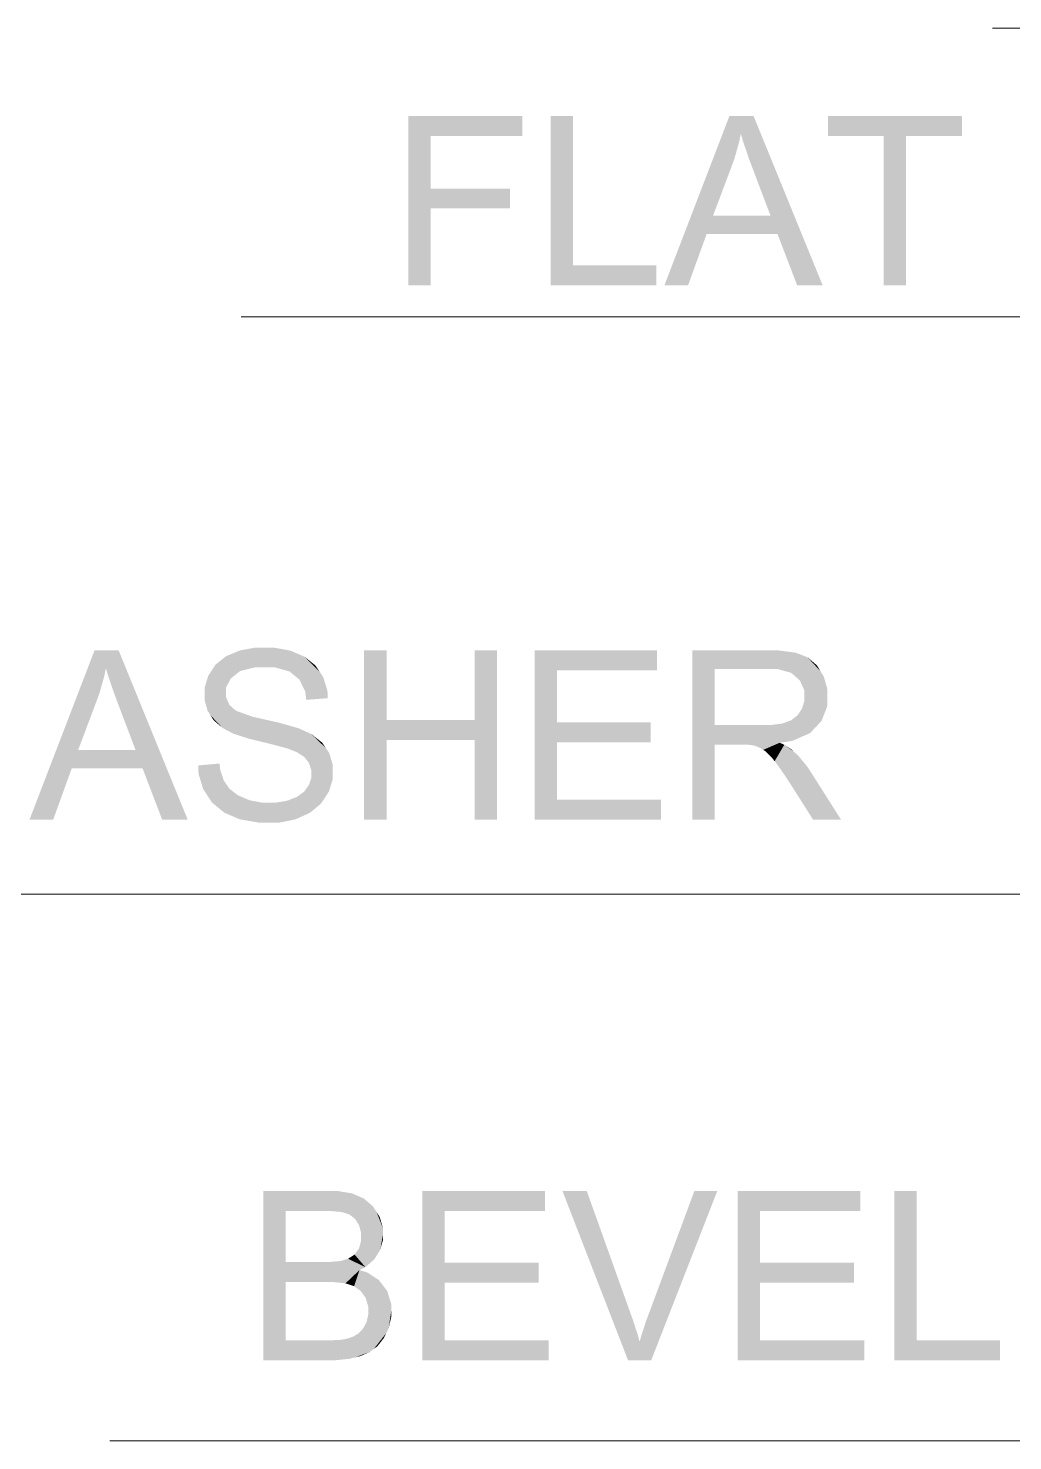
# Model space of a CAD drawing. Header units: millimetres. Extents: x 2 to 579, y 1 to 405.
# Drawn here: x 175.97 to 180.99, y 100.72 to 107.93 of the extents above; entities that cross this region are included whole.
import ezdxf

# ---------------------------------------------------------------- set-up
doc = ezdxf.new("R2010")
doc.units = ezdxf.units.MM
doc.linetypes.add('XKITLINE00', pattern=[0])
doc.layers.add('LinkedObject', color=7, linetype='Continuous', lineweight=0)

# ---------------------------------------------------------------- blocks, each defined once
blk = doc.blocks.new('*A4')
at = {"layer": 'LinkedObject'}
for points in [[(178.0234, 107.1083), (177.9093, 106.6141), (177.9093, 107.4781)], [(178.0234, 107.1083), (177.9093, 107.4781), (178.0234, 107.3762)], [(178.4916, 107.3762), (177.9093, 107.4781), (178.4916, 107.4781)], [(178.0234, 107.3762), (177.9093, 107.4781), (178.4916, 107.3762)], [(178.7491, 107.4781), (178.6351, 106.6141), (178.6351, 107.4781)], [(178.7491, 106.7161), (178.6351, 106.6141), (178.7491, 107.4781)], [(179.5477, 107.4781), (179.5592, 107.2221), (179.2159, 106.6141)], [(179.5592, 107.2221), (179.5477, 107.4781), (179.5739, 107.2631)], [(179.5739, 107.2631), (179.5477, 107.4781), (179.5972, 107.3458)], [(179.5972, 107.3458), (179.5477, 107.4781), (179.6058, 107.3874)], [(179.6708, 107.4781), (179.6058, 107.3874), (179.5477, 107.4781)], [(179.6058, 107.3874), (179.6708, 107.4781), (179.6161, 107.3521)], [(179.6161, 107.3521), (179.6708, 107.4781), (179.6467, 107.2623)], [(179.6467, 107.2623), (179.6708, 107.4781), (179.667, 107.2077)], [(179.667, 107.2077), (179.6708, 107.4781), (179.7574, 106.9692)], [(179.7574, 106.9692), (179.6708, 107.4781), (179.793, 106.8759)], [(179.793, 106.8759), (179.6708, 107.4781), (180.0232, 106.6141)], [(180.0503, 107.4781), (180.3346, 107.3762), (180.0503, 107.3762)], [(180.4486, 107.3762), (180.3346, 107.3762), (180.0503, 107.4781)], [(180.4486, 107.3762), (180.0503, 107.4781), (180.7346, 107.4781)], [(180.4486, 107.3762), (180.7346, 107.4781), (180.7346, 107.3762)], [(180.3346, 106.6141), (180.4486, 107.3762), (180.4486, 106.6141)], [(180.3346, 107.3762), (180.4486, 107.3762), (180.3346, 106.6141)], [(179.2159, 106.6141), (179.5592, 107.2221), (179.4639, 106.9692)], [(178.0234, 107.0064), (177.9093, 106.6141), (178.0234, 107.1083)], [(178.4286, 107.0064), (178.0234, 107.1083), (178.4286, 107.1083)], [(178.0234, 107.0064), (178.0234, 107.1083), (178.4286, 107.0064)], [(177.9093, 106.6141), (178.0234, 107.0064), (178.0234, 106.6141)], [(179.4314, 106.8759), (179.2159, 106.6141), (179.4639, 106.9692)], [(179.4639, 106.9692), (179.793, 106.8759), (179.4314, 106.8759)], [(179.7574, 106.9692), (179.793, 106.8759), (179.4639, 106.9692)], [(179.2159, 106.6141), (179.4314, 106.8759), (179.3366, 106.6141)], [(179.793, 106.8759), (180.0232, 106.6141), (179.8931, 106.6141)], [(178.6351, 106.6141), (178.7491, 106.7161), (179.1742, 106.6141)], [(179.1742, 106.6141), (178.7491, 106.7161), (179.1742, 106.7161)], [(176.3094, 104.7515), (176.3208, 104.4955), (175.9776, 103.8875)], [(176.3208, 104.4955), (176.3094, 104.7515), (176.3356, 104.5365)], [(176.3356, 104.5365), (176.3094, 104.7515), (176.3589, 104.6192)], [(176.3589, 104.6192), (176.3094, 104.7515), (176.3674, 104.6608)], [(176.4325, 104.7515), (176.3674, 104.6608), (176.3094, 104.7515)], [(176.3674, 104.6608), (176.4325, 104.7515), (176.3778, 104.6255)], [(176.3778, 104.6255), (176.4325, 104.7515), (176.4084, 104.5357)], [(176.4084, 104.5357), (176.4325, 104.7515), (176.4287, 104.4811)], [(176.4287, 104.4811), (176.4325, 104.7515), (176.5191, 104.2427)], [(176.5191, 104.2427), (176.4325, 104.7515), (176.5547, 104.1493)], [(176.5547, 104.1493), (176.4325, 104.7515), (176.7848, 103.8875)], [(176.9805, 104.722), (177.0279, 104.6271), (176.9263, 104.6788)], [(177.0516, 104.6461), (176.9805, 104.722), (177.0161, 104.7367)], [(177.0279, 104.6271), (176.9805, 104.722), (177.0516, 104.6461)], [(177.0517, 104.7515), (177.1271, 104.6651), (177.0161, 104.7367)], [(177.0161, 104.7367), (177.1271, 104.6651), (177.0516, 104.6461)], [(177.1309, 104.7662), (177.1271, 104.6651), (177.0517, 104.7515)], [(177.1745, 104.7662), (177.1271, 104.6651), (177.1309, 104.7662)], [(177.1271, 104.6651), (177.1745, 104.7662), (177.1789, 104.6651)], [(177.1745, 104.7662), (177.2287, 104.6651), (177.1789, 104.6651)], [(177.3071, 104.7508), (177.1745, 104.7662), (177.2225, 104.7662)], [(177.3437, 104.7353), (177.1745, 104.7662), (177.3071, 104.7508)], [(177.3039, 104.6442), (177.1745, 104.7662), (177.3437, 104.7353)], [(177.2287, 104.6651), (177.1745, 104.7662), (177.3039, 104.6442)], [(177.3437, 104.7353), (177.3294, 104.6232), (177.3039, 104.6442)], [(177.3804, 104.7198), (177.3294, 104.6232), (177.3437, 104.7353)], [(177.3294, 104.6232), (177.3804, 104.7198), (177.3548, 104.6023)], [(177.3548, 104.6023), (177.3804, 104.7198), (177.4565, 104.6441)], [(177.4565, 104.6441), (177.3804, 104.7198), (177.4367, 104.6742)], [(177.7987, 104.3964), (177.6846, 103.8875), (177.6846, 104.7515)], [(177.7987, 104.3964), (177.6846, 104.7515), (177.7987, 104.7515)], [(178.362, 104.7515), (178.2479, 104.3964), (178.2479, 104.7515)], [(178.2479, 104.2945), (178.2479, 104.3964), (178.362, 104.7515)], [(178.2479, 104.2945), (178.362, 104.7515), (178.362, 103.8875)], [(178.6678, 104.3852), (178.5538, 103.8875), (178.5538, 104.7515)], [(178.6678, 104.3852), (178.5538, 104.7515), (178.6678, 104.6496)], [(179.1785, 104.6496), (178.5538, 104.7515), (179.1785, 104.7515)], [(178.6678, 104.6496), (178.5538, 104.7515), (179.1785, 104.6496)], [(179.4722, 104.3705), (179.3582, 103.8875), (179.3582, 104.7515)], [(179.3582, 104.7515), (179.4722, 104.6565), (179.4722, 104.3705)], [(179.7452, 104.6565), (179.3582, 104.7515), (179.7405, 104.7515)], [(179.4722, 104.6565), (179.3582, 104.7515), (179.7452, 104.6565)], [(179.7405, 104.7515), (179.7932, 104.6565), (179.7452, 104.6565)], [(179.8858, 104.7399), (179.7405, 104.7515), (179.7982, 104.7515)], [(179.9159, 104.7283), (179.7405, 104.7515), (179.8858, 104.7399)], [(179.8635, 104.6368), (179.7405, 104.7515), (179.9159, 104.7283)], [(179.7932, 104.6565), (179.7405, 104.7515), (179.8635, 104.6368)], [(179.9159, 104.7283), (179.8857, 104.617), (179.8635, 104.6368)], [(179.9459, 104.7166), (179.8857, 104.617), (179.9159, 104.7283)], [(179.8857, 104.617), (179.9459, 104.7166), (179.9079, 104.5972)], [(179.9079, 104.5972), (179.9459, 104.7166), (180.0118, 104.6461)], [(180.0118, 104.6461), (179.9459, 104.7166), (179.9938, 104.6755)], [(176.9078, 104.6503), (176.8707, 104.5279), (176.8893, 104.6219)], [(177.0042, 104.6081), (176.8707, 104.5279), (176.9078, 104.6503)], [(176.9263, 104.6788), (177.0279, 104.6271), (176.9078, 104.6503)], [(176.9078, 104.6503), (177.0279, 104.6271), (177.0042, 104.6081)], [(177.4565, 104.6441), (177.3847, 104.5403), (177.3548, 104.6023)], [(177.4762, 104.6141), (177.3847, 104.5403), (177.4565, 104.6441)], [(180.0118, 104.6461), (179.9301, 104.5468), (179.9079, 104.5972)], [(180.0297, 104.6166), (179.9301, 104.5468), (180.0118, 104.6461)], [(176.8893, 104.6219), (176.8707, 104.5279), (176.8707, 104.5607)], [(176.9805, 104.5623), (176.8707, 104.5279), (177.0042, 104.6081)], [(177.4974, 104.5459), (177.3847, 104.5403), (177.4762, 104.6141)], [(180.0477, 104.5515), (179.9301, 104.5468), (180.0297, 104.6166)], [(176.8707, 104.5279), (176.9805, 104.5623), (176.9805, 104.5355)], [(176.9805, 104.5122), (176.8707, 104.5279), (176.9805, 104.5355)], [(176.8707, 104.5279), (176.9805, 104.5122), (176.8707, 104.4981)], [(176.8707, 104.4981), (176.9805, 104.5122), (176.8858, 104.4443)], [(176.8858, 104.4443), (176.9805, 104.5122), (176.901, 104.4203)], [(176.901, 104.4203), (176.9805, 104.5122), (176.9972, 104.4738)], [(177.4989, 104.5079), (177.3847, 104.5403), (177.4974, 104.5459)], [(177.3847, 104.5403), (177.4989, 104.5079), (177.3891, 104.4993)], [(179.9187, 104.4565), (180.0477, 104.5158), (179.9882, 104.3608)], [(179.9301, 104.4952), (180.0477, 104.5158), (179.9187, 104.4565)], [(180.0477, 104.5158), (179.9301, 104.5468), (180.0477, 104.5515)], [(179.9301, 104.5468), (180.0477, 104.5158), (179.9301, 104.5162)], [(180.0477, 104.5158), (179.9301, 104.4952), (179.9301, 104.5162)], [(179.9882, 104.3608), (180.0477, 104.5158), (180.0179, 104.3923)], [(180.0179, 104.3923), (180.0477, 104.5158), (180.0477, 104.4698)], [(175.9776, 103.8875), (176.3208, 104.4955), (176.2255, 104.2427)], [(176.9972, 104.4738), (176.9621, 104.356), (176.901, 104.4203)], [(177.014, 104.4588), (176.9621, 104.356), (176.9972, 104.4738)], [(176.9621, 104.356), (177.014, 104.4588), (176.9929, 104.3397)], [(176.9929, 104.3397), (177.014, 104.4588), (177.0305, 104.4438)], [(176.9929, 104.3397), (177.0305, 104.4438), (177.0167, 104.3271)], [(177.0167, 104.3271), (177.0305, 104.4438), (177.1, 104.3001)], [(177.1, 104.3001), (177.0305, 104.4438), (177.1166, 104.413)], [(179.9072, 104.4386), (179.9882, 104.3608), (179.8957, 104.4208)], [(179.9187, 104.4565), (179.9882, 104.3608), (179.9072, 104.4386)], [(176.901, 104.4203), (176.9621, 104.356), (176.9161, 104.3962)], [(177.1, 104.3001), (177.1166, 104.413), (177.1595, 104.2858)], [(177.1595, 104.2858), (177.1166, 104.413), (177.1863, 104.3972)], [(177.1595, 104.2858), (177.1863, 104.3972), (177.2189, 104.2715)], [(177.2189, 104.2715), (177.1863, 104.3972), (177.2559, 104.3814)], [(177.2189, 104.2715), (177.2559, 104.3814), (177.2958, 104.2504)], [(177.2958, 104.2504), (177.2559, 104.3814), (177.3132, 104.2436)], [(177.3132, 104.2436), (177.2559, 104.3814), (177.3402, 104.2333)], [(177.3515, 104.3539), (177.3402, 104.2333), (177.2559, 104.3814)], [(177.3774, 104.3421), (177.3402, 104.2333), (177.3515, 104.3539)], [(177.7987, 104.2945), (177.6846, 103.8875), (177.7987, 104.3964)], [(177.7987, 104.3964), (178.2479, 104.2945), (177.7987, 104.2945)], [(178.2479, 104.3964), (178.2479, 104.2945), (177.7987, 104.3964)], [(178.6678, 104.2833), (178.5538, 103.8875), (178.6678, 104.3852)], [(179.1465, 104.2833), (178.6678, 104.3852), (179.1465, 104.3852)], [(178.6678, 104.2833), (178.6678, 104.3852), (179.1465, 104.2833)], [(179.4722, 104.3705), (179.4722, 104.2712), (179.3582, 103.8875)], [(179.6046, 104.2712), (179.4722, 104.3705), (179.7176, 104.3705)], [(179.4722, 104.2712), (179.4722, 104.3705), (179.6046, 104.2712)], [(179.6046, 104.2712), (179.7176, 104.3705), (179.6267, 104.2712)], [(179.6267, 104.2712), (179.7176, 104.3705), (179.6584, 104.2691)], [(179.6584, 104.2691), (179.7176, 104.3705), (179.6682, 104.267)], [(179.6682, 104.267), (179.7176, 104.3705), (179.6814, 104.2638)], [(179.6814, 104.2638), (179.7176, 104.3705), (179.7074, 104.2523)], [(179.7074, 104.2523), (179.7176, 104.3705), (179.7567, 104.3705)], [(179.7074, 104.2523), (179.7567, 104.3705), (179.7202, 104.2441)], [(179.7567, 104.3705), (179.8047, 104.2807), (179.7202, 104.2441)], [(179.8179, 104.3786), (179.8047, 104.2807), (179.7567, 104.3705)], [(179.8047, 104.2807), (179.8179, 104.3786), (179.8667, 104.2892)], [(179.84, 104.3867), (179.9882, 104.3608), (179.8179, 104.3786)], [(179.9585, 104.3293), (179.8179, 104.3786), (179.9882, 104.3608)], [(179.8667, 104.2892), (179.8179, 104.3786), (179.9585, 104.3293)], [(179.8621, 104.3948), (179.9882, 104.3608), (179.84, 104.3867)], [(179.9882, 104.3608), (179.8621, 104.3948), (179.8957, 104.4208)], [(177.3402, 104.2333), (177.3774, 104.3421), (177.3793, 104.2078)], [(177.3793, 104.2078), (177.3774, 104.3421), (177.4151, 104.3247)], [(177.3793, 104.2078), (177.4151, 104.3247), (177.3912, 104.1927)], [(177.3912, 104.1927), (177.4151, 104.3247), (177.4031, 104.1775)], [(177.4151, 104.3247), (177.4888, 104.2541), (177.4031, 104.1775)], [(177.4888, 104.2541), (177.4151, 104.3247), (177.4708, 104.2807)], [(177.6846, 103.8875), (177.7987, 104.2945), (177.7987, 103.8875)], [(178.2479, 104.2945), (178.362, 103.8875), (178.2479, 103.8875)], [(178.6678, 103.9895), (178.5538, 103.8875), (178.6678, 104.2833)], [(176.1931, 104.1493), (175.9776, 103.8875), (176.2255, 104.2427)], [(176.2255, 104.2427), (176.5547, 104.1493), (176.1931, 104.1493)], [(176.5191, 104.2427), (176.5547, 104.1493), (176.2255, 104.2427)], [(177.4031, 104.1775), (177.4888, 104.2541), (177.415, 104.142)], [(177.415, 104.142), (177.4888, 104.2541), (177.5068, 104.2274)], [(177.415, 104.142), (177.5068, 104.2274), (177.415, 104.1217)], [(177.415, 104.1217), (177.5068, 104.2274), (177.415, 104.1017)], [(177.5068, 104.2274), (177.5248, 104.1313), (177.415, 104.1017)], [(177.5248, 104.1313), (177.5068, 104.2274), (177.5248, 104.1661)], [(179.3582, 103.8875), (179.4722, 104.2712), (179.4722, 103.8875)], [(179.7202, 104.2441), (179.8047, 104.2807), (179.733, 104.2359)], [(179.8047, 104.2807), (179.762, 104.207), (179.733, 104.2359)], [(179.8273, 104.2698), (179.762, 104.207), (179.8047, 104.2807)], [(179.762, 104.207), (179.8273, 104.2698), (179.7782, 104.1864)], [(179.7782, 104.1864), (179.8273, 104.2698), (179.7944, 104.1657)], [(179.7944, 104.1657), (179.8273, 104.2698), (179.8735, 104.2377)], [(179.8735, 104.2377), (179.8355, 104.1062), (179.7944, 104.1657)], [(179.8735, 104.2377), (179.8273, 104.2698), (179.8618, 104.2483)], [(179.8985, 104.2147), (179.8355, 104.1062), (179.8735, 104.2377)], [(179.9458, 104.1572), (179.8355, 104.1062), (179.8985, 104.2147)], [(175.9776, 103.8875), (176.1931, 104.1493), (176.0983, 103.8875)], [(176.5547, 104.1493), (176.7848, 103.8875), (176.6547, 103.8875)], [(176.9506, 104.1419), (176.8388, 104.1649), (176.9468, 104.1744)], [(176.8388, 104.1649), (176.8861, 104.0097), (176.8399, 104.1216)], [(176.9506, 104.1419), (176.8861, 104.0097), (176.8388, 104.1649)], [(176.9684, 104.0886), (176.8861, 104.0097), (176.9506, 104.1419)], [(179.8355, 104.1062), (179.9458, 104.1572), (179.8606, 104.0673)], [(179.8606, 104.0673), (179.9458, 104.1572), (179.9681, 104.1227)], [(176.8399, 104.1216), (176.8861, 104.0097), (176.8636, 104.044)], [(176.8861, 104.0097), (176.9684, 104.0886), (176.9086, 103.9755)], [(176.9086, 103.9755), (176.9684, 104.0886), (176.9706, 103.9241)], [(176.9823, 104.0678), (176.9706, 103.9241), (176.9684, 104.0886)], [(176.9963, 104.047), (176.9706, 103.9241), (176.9823, 104.0678)], [(177.4029, 104.0647), (177.5248, 104.1313), (177.5051, 104.032)], [(177.415, 104.1017), (177.5248, 104.1313), (177.4029, 104.0647)], [(177.5051, 104.032), (177.5248, 104.1313), (177.5248, 104.0969)], [(179.8606, 104.0673), (179.9681, 104.1227), (179.9747, 103.8875)], [(179.9747, 103.8875), (179.9681, 104.1227), (180.1174, 103.8875)], [(176.9963, 104.047), (177.0101, 103.907), (176.9706, 103.9241)], [(177.0396, 104.0133), (177.0101, 103.907), (176.9963, 104.047)], [(177.0101, 103.907), (177.0396, 104.0133), (177.0496, 103.8899)], [(177.069, 104.0005), (177.0496, 103.8899), (177.0396, 104.0133)], [(177.0983, 103.9877), (177.0496, 103.8899), (177.069, 104.0005)], [(177.3163, 103.9943), (177.4657, 103.971), (177.2914, 103.9846)], [(177.3413, 104.004), (177.4657, 103.971), (177.3163, 103.9943)], [(177.3785, 104.0308), (177.4854, 104.0015), (177.3413, 104.004)], [(177.3413, 104.004), (177.4854, 104.0015), (177.4657, 103.971)], [(177.3907, 104.0477), (177.5051, 104.032), (177.3785, 104.0308)], [(177.4854, 104.0015), (177.3785, 104.0308), (177.5051, 104.032)], [(177.4029, 104.0647), (177.5051, 104.032), (177.3907, 104.0477)], [(177.0983, 103.9877), (177.1477, 103.8729), (177.0496, 103.8899)], [(177.1644, 103.9748), (177.1477, 103.8729), (177.0983, 103.9877)], [(177.1644, 103.9748), (177.2062, 103.8729), (177.1477, 103.8729)], [(177.2012, 103.9748), (177.2062, 103.8729), (177.1644, 103.9748)], [(177.2012, 103.9748), (177.2523, 103.8729), (177.2062, 103.8729)], [(177.2338, 103.9748), (177.2523, 103.8729), (177.2012, 103.9748)], [(177.2914, 103.9846), (177.3722, 103.9067), (177.2338, 103.9748)], [(177.2338, 103.9748), (177.3722, 103.9067), (177.2523, 103.8729)], [(177.4091, 103.9236), (177.2914, 103.9846), (177.4657, 103.971)], [(177.3722, 103.9067), (177.2914, 103.9846), (177.4091, 103.9236)], [(178.5538, 103.8875), (178.6678, 103.9895), (179.1983, 103.8875)], [(179.1983, 103.8875), (178.6678, 103.9895), (179.1983, 103.9895)], [(177.2523, 103.8729), (177.3722, 103.9067), (177.3353, 103.8898)], [(177.1703, 101.9942), (177.2844, 101.5293), (177.1703, 101.1302)], [(177.2844, 101.6313), (177.2844, 101.5293), (177.1703, 101.9942)], [(177.1703, 101.9942), (177.2844, 101.8922), (177.2844, 101.6313)], [(177.4574, 101.8922), (177.1703, 101.9942), (177.4946, 101.9942)], [(177.2844, 101.8922), (177.1703, 101.9942), (177.4574, 101.8922)], [(177.4574, 101.8922), (177.4946, 101.9942), (177.5041, 101.8922)], [(177.4946, 101.9942), (177.5699, 101.8862), (177.5041, 101.8922)], [(177.5441, 101.9942), (177.5699, 101.8862), (177.4946, 101.9942)], [(177.6236, 101.9811), (177.5699, 101.8862), (177.5441, 101.9942)], [(177.5699, 101.8862), (177.6236, 101.9811), (177.5891, 101.8802)], [(177.5891, 101.8802), (177.6236, 101.9811), (177.6083, 101.8741)], [(177.6083, 101.8741), (177.6236, 101.9811), (177.6535, 101.968)], [(178.0957, 101.6278), (177.9816, 101.1302), (177.9816, 101.9942)], [(178.0957, 101.6278), (177.9816, 101.9942), (178.0957, 101.8922)], [(178.6063, 101.8922), (177.9816, 101.9942), (178.6063, 101.9942)], [(178.0957, 101.8922), (177.9816, 101.9942), (178.6063, 101.8922)], [(178.8197, 101.9942), (179.0304, 101.1302), (178.6958, 101.9942)], [(179.0443, 101.3663), (179.0304, 101.1302), (178.8197, 101.9942)], [(179.486, 101.9942), (179.1362, 101.3663), (179.3692, 101.9942)], [(179.1489, 101.1302), (179.1362, 101.3663), (179.486, 101.9942)], [(179.7044, 101.6278), (179.5904, 101.1302), (179.5904, 101.9942)], [(179.7044, 101.6278), (179.5904, 101.9942), (179.7044, 101.8922)], [(180.2151, 101.8922), (179.5904, 101.9942), (180.2151, 101.9942)], [(179.7044, 101.8922), (179.5904, 101.9942), (180.2151, 101.8922)], [(180.5019, 101.9942), (180.3879, 101.1302), (180.3879, 101.9942)], [(180.5019, 101.2321), (180.3879, 101.1302), (180.5019, 101.9942)], [(177.6535, 101.968), (177.6378, 101.8517), (177.6083, 101.8741)], [(177.6834, 101.9548), (177.6378, 101.8517), (177.6535, 101.968)], [(177.7303, 101.9145), (177.6378, 101.8517), (177.6834, 101.9548)], [(177.7473, 101.8872), (177.6378, 101.8517), (177.7303, 101.9145)], [(177.6378, 101.8517), (177.7473, 101.8872), (177.6482, 101.8354)], [(177.7473, 101.8872), (177.6585, 101.819), (177.6482, 101.8354)], [(177.6585, 101.819), (177.7473, 101.8872), (177.6688, 101.7812)], [(177.6688, 101.7812), (177.7473, 101.8872), (177.7812, 101.7731)], [(177.7812, 101.8029), (177.7473, 101.8872), (177.7642, 101.8599)], [(177.7812, 101.7731), (177.7473, 101.8872), (177.7812, 101.8029)], [(177.6578, 101.6993), (177.7812, 101.7731), (177.7512, 101.6688)], [(177.6688, 101.737), (177.7812, 101.7731), (177.6578, 101.6993)], [(177.7812, 101.7731), (177.6688, 101.7597), (177.6688, 101.7812)], [(177.6688, 101.7597), (177.7812, 101.7731), (177.6688, 101.737)], [(177.7512, 101.6688), (177.7812, 101.7731), (177.7662, 101.6933)], [(177.7662, 101.6933), (177.7812, 101.7731), (177.7812, 101.7454)], [(177.7512, 101.6688), (177.6356, 101.6693), (177.6578, 101.6993)], [(177.4846, 101.5293), (177.2844, 101.6313), (177.4716, 101.6313)], [(177.2844, 101.5293), (177.2844, 101.6313), (177.4846, 101.5293)], [(177.5259, 101.5293), (177.4716, 101.6313), (177.5097, 101.6313)], [(177.4846, 101.5293), (177.4716, 101.6313), (177.5259, 101.5293)], [(177.5643, 101.6363), (177.6606, 101.5898), (177.5097, 101.6313)], [(177.5097, 101.6313), (177.6606, 101.5898), (177.5259, 101.5293)], [(177.5809, 101.6413), (177.6909, 101.6049), (177.5643, 101.6363)], [(177.6606, 101.5898), (177.5643, 101.6363), (177.6909, 101.6049)], [(177.6027, 101.6478), (177.6909, 101.6049), (177.5809, 101.6413)], [(177.6356, 101.6693), (177.6909, 101.6049), (177.6027, 101.6478)], [(177.7362, 101.6444), (177.6356, 101.6693), (177.7512, 101.6688)], [(177.6909, 101.6049), (177.6356, 101.6693), (177.7362, 101.6444)], [(178.0957, 101.5259), (177.9816, 101.1302), (178.0957, 101.6278)], [(178.5743, 101.5259), (178.0957, 101.6278), (178.5743, 101.6278)], [(178.0957, 101.5259), (178.0957, 101.6278), (178.5743, 101.5259)], [(179.7044, 101.5259), (179.5904, 101.1302), (179.7044, 101.6278)], [(180.1831, 101.5259), (179.7044, 101.6278), (180.1831, 101.6278)], [(179.7044, 101.5259), (179.7044, 101.6278), (180.1831, 101.5259)], [(177.5259, 101.5293), (177.6606, 101.5898), (177.5893, 101.5221)], [(177.6606, 101.5898), (177.6113, 101.5149), (177.5893, 101.5221)], [(177.6113, 101.5149), (177.6606, 101.5898), (177.6333, 101.5077)], [(177.6333, 101.5077), (177.6606, 101.5898), (177.6677, 101.4826)], [(177.7597, 101.5392), (177.6606, 101.5898), (177.6996, 101.5783)], [(177.6677, 101.4826), (177.6606, 101.5898), (177.7597, 101.5392)], [(177.1703, 101.1302), (177.2844, 101.5293), (177.2844, 101.2321)], [(177.6677, 101.4826), (177.7597, 101.5392), (177.6802, 101.4648)], [(177.6802, 101.4648), (177.7597, 101.5392), (177.6927, 101.4469)], [(177.6927, 101.4469), (177.7597, 101.5392), (177.7807, 101.5115)], [(177.7807, 101.5115), (177.7051, 101.4049), (177.6927, 101.4469)], [(177.8017, 101.4838), (177.7051, 101.4049), (177.7807, 101.5115)], [(177.8226, 101.4183), (177.7051, 101.4049), (177.8017, 101.4838)], [(178.0957, 101.2321), (177.9816, 101.1302), (178.0957, 101.5259)], [(179.7044, 101.2321), (179.5904, 101.1302), (179.7044, 101.5259)], [(177.8226, 101.3806), (177.7051, 101.4049), (177.8226, 101.4183)], [(177.7051, 101.4049), (177.8226, 101.3806), (177.7051, 101.3807)], [(177.6966, 101.3237), (177.8226, 101.3806), (177.797, 101.2678)], [(177.7051, 101.3601), (177.8226, 101.3806), (177.6966, 101.3237)], [(177.8226, 101.3806), (177.7051, 101.3601), (177.7051, 101.3807)], [(177.797, 101.2678), (177.8226, 101.3806), (177.8098, 101.2939)], [(177.8098, 101.2939), (177.8226, 101.3806), (177.8226, 101.3503)], [(179.0579, 101.3285), (179.0304, 101.1302), (179.0443, 101.3663)], [(179.0806, 101.2578), (179.0304, 101.1302), (179.0579, 101.3285)], [(179.1229, 101.3309), (179.1489, 101.1302), (179.0997, 101.2602)], [(179.1362, 101.3663), (179.1489, 101.1302), (179.1229, 101.3309)], [(177.7337, 101.1873), (177.631, 101.2516), (177.6576, 101.2681)], [(177.6794, 101.2921), (177.797, 101.2678), (177.6576, 101.2681)], [(177.6576, 101.2681), (177.797, 101.2678), (177.7337, 101.1873)], [(177.688, 101.3079), (177.797, 101.2678), (177.6794, 101.2921)], [(177.797, 101.2678), (177.688, 101.3079), (177.6966, 101.3237)], [(177.7337, 101.1873), (177.797, 101.2678), (177.7525, 101.2015)], [(177.7525, 101.2015), (177.797, 101.2678), (177.7842, 101.2417)], [(179.0897, 101.2248), (179.0304, 101.1302), (179.0806, 101.2578)], [(179.0997, 101.2602), (179.1489, 101.1302), (179.0897, 101.2248)], [(177.2844, 101.2321), (177.4997, 101.1302), (177.1703, 101.1302)], [(177.5001, 101.2321), (177.4997, 101.1302), (177.2844, 101.2321)], [(177.5001, 101.2321), (177.541, 101.1302), (177.4997, 101.1302)], [(177.5278, 101.2321), (177.541, 101.1302), (177.5001, 101.2321)], [(177.5669, 101.2342), (177.6107, 101.1374), (177.5278, 101.2321)], [(177.5278, 101.2321), (177.6107, 101.1374), (177.541, 101.1302)], [(177.5781, 101.2363), (177.6107, 101.1374), (177.5669, 101.2342)], [(177.6391, 101.1446), (177.5781, 101.2363), (177.5979, 101.2398)], [(177.6107, 101.1374), (177.5781, 101.2363), (177.6391, 101.1446)], [(177.631, 101.2516), (177.7148, 101.1732), (177.5979, 101.2398)], [(177.5979, 101.2398), (177.7148, 101.1732), (177.6391, 101.1446)], [(177.7148, 101.1732), (177.631, 101.2516), (177.7337, 101.1873)], [(177.9816, 101.1302), (178.0957, 101.2321), (178.6262, 101.1302)], [(178.6262, 101.1302), (178.0957, 101.2321), (178.6262, 101.2321)], [(179.0304, 101.1302), (179.0897, 101.2248), (179.1489, 101.1302)], [(179.5904, 101.1302), (179.7044, 101.2321), (180.2349, 101.1302)], [(180.2349, 101.1302), (179.7044, 101.2321), (180.2349, 101.2321)], [(180.3879, 101.1302), (180.5019, 101.2321), (180.927, 101.1302)], [(180.927, 101.1302), (180.5019, 101.2321), (180.927, 101.2321)], [(177.6391, 101.1446), (177.7148, 101.1732), (177.6675, 101.1518)]]:
    blk.add_hatch(color=7, dxfattribs=at).paths.add_polyline_path(points, flags=17)
at = {"layer": 'LinkedObject', "color": 6, "linetype": 'XKITLINE00', "lineweight": 0}
for p, q in [((190.4309, 107.9259), (180.8893, 107.9259)), ((190.6861, 106.4531), (177.0577, 106.4531)), ((189.73, 103.5079), (170.1616, 103.5079)), ((189.3422, 100.7192), (176.3875, 100.7192))]:
    blk.add_line(p, q, dxfattribs=at)

msp = doc.modelspace()

# ---------------------------------------------------------------- block references
at = {"lineweight": 0}
msp.add_blockref('*A4', (0, 0), dxfattribs=at)

doc.saveas('drawing.dxf')
